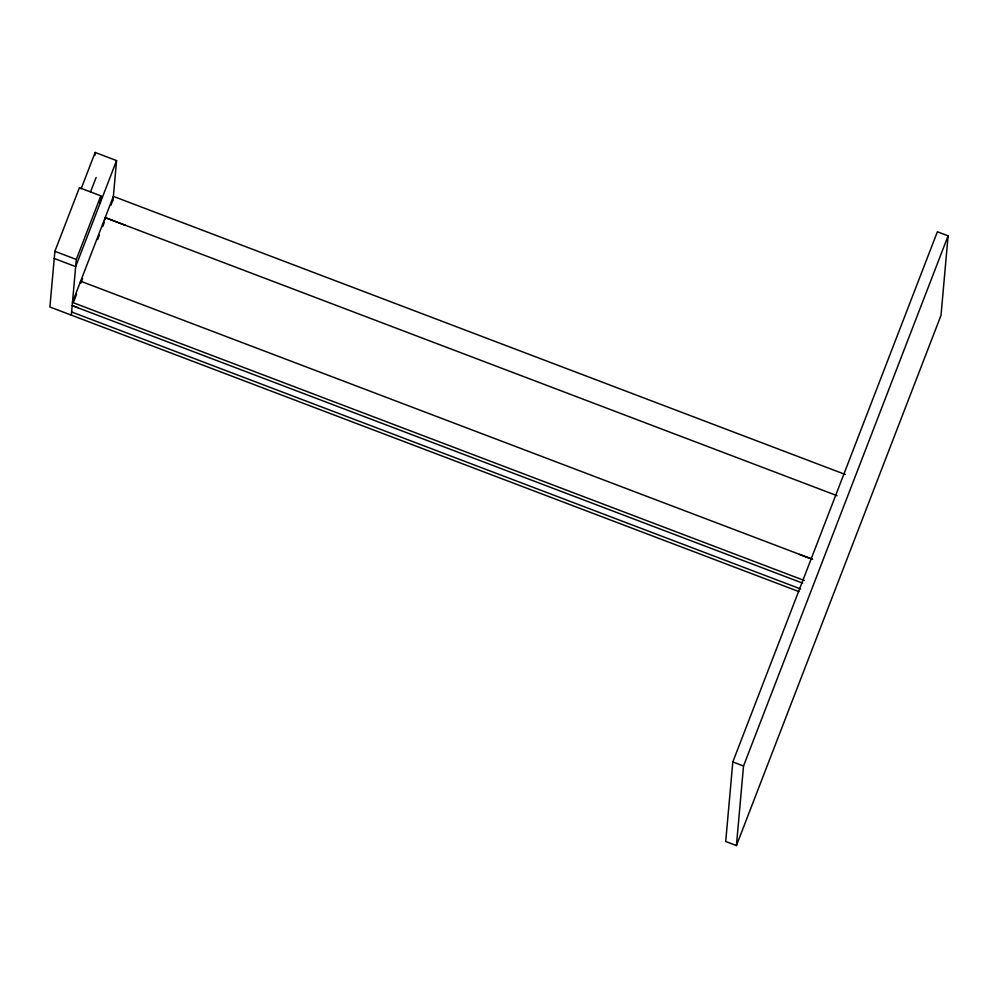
<?xml version="1.0" encoding="UTF-8"?>
<svg xmlns="http://www.w3.org/2000/svg" width="998" height="998" viewBox="0 0 998 998"><rect width="100%" height="100%" fill="white"/><g stroke="black" fill="none" stroke-linecap="round" stroke-linejoin="round"><path stroke-width="1.5" d="M100.212 202.993L100.848 195.833L79.416 187.699L54.878 251.309L49.9 306.997L798.887 591.589M71.332 315.143L76.297 259.455L100.848 195.833M80.451 283.332L80.651 281.211L812.572 559.317L799.423 554.414M94.872 155.476L95.147 152.445L116.566 160.578L112.999 200.623M105.002 219.71L105.189 217.589L837.122 495.694M732.819 761.936L725.708 841.489L736.424 845.555L941.002 315.393L948.1 235.852L937.384 231.773L732.819 761.936L743.522 766.002L736.424 845.555M81.137 188.759L95.147 152.445M90.544 191.915L96.132 177.457M116.566 160.578L75.661 266.616L54.229 258.47M73.815 301.359L76.547 294.285M80.913 282.945L82.597 278.604M97.654 239.57L99.326 235.229M102.682 226.558L104.353 222.217M110.915 205.214L112.549 200.972M743.522 766.002L948.1 235.852M78.069 307.646L72.18 305.6L802.641 583.144M845.306 474.487L113.373 196.381L72.467 302.419L804.388 580.524M54.878 251.309L76.297 259.455M71.606 311.962L800.621 588.957M105.189 217.589L125.561 225.411"/></g></svg>
